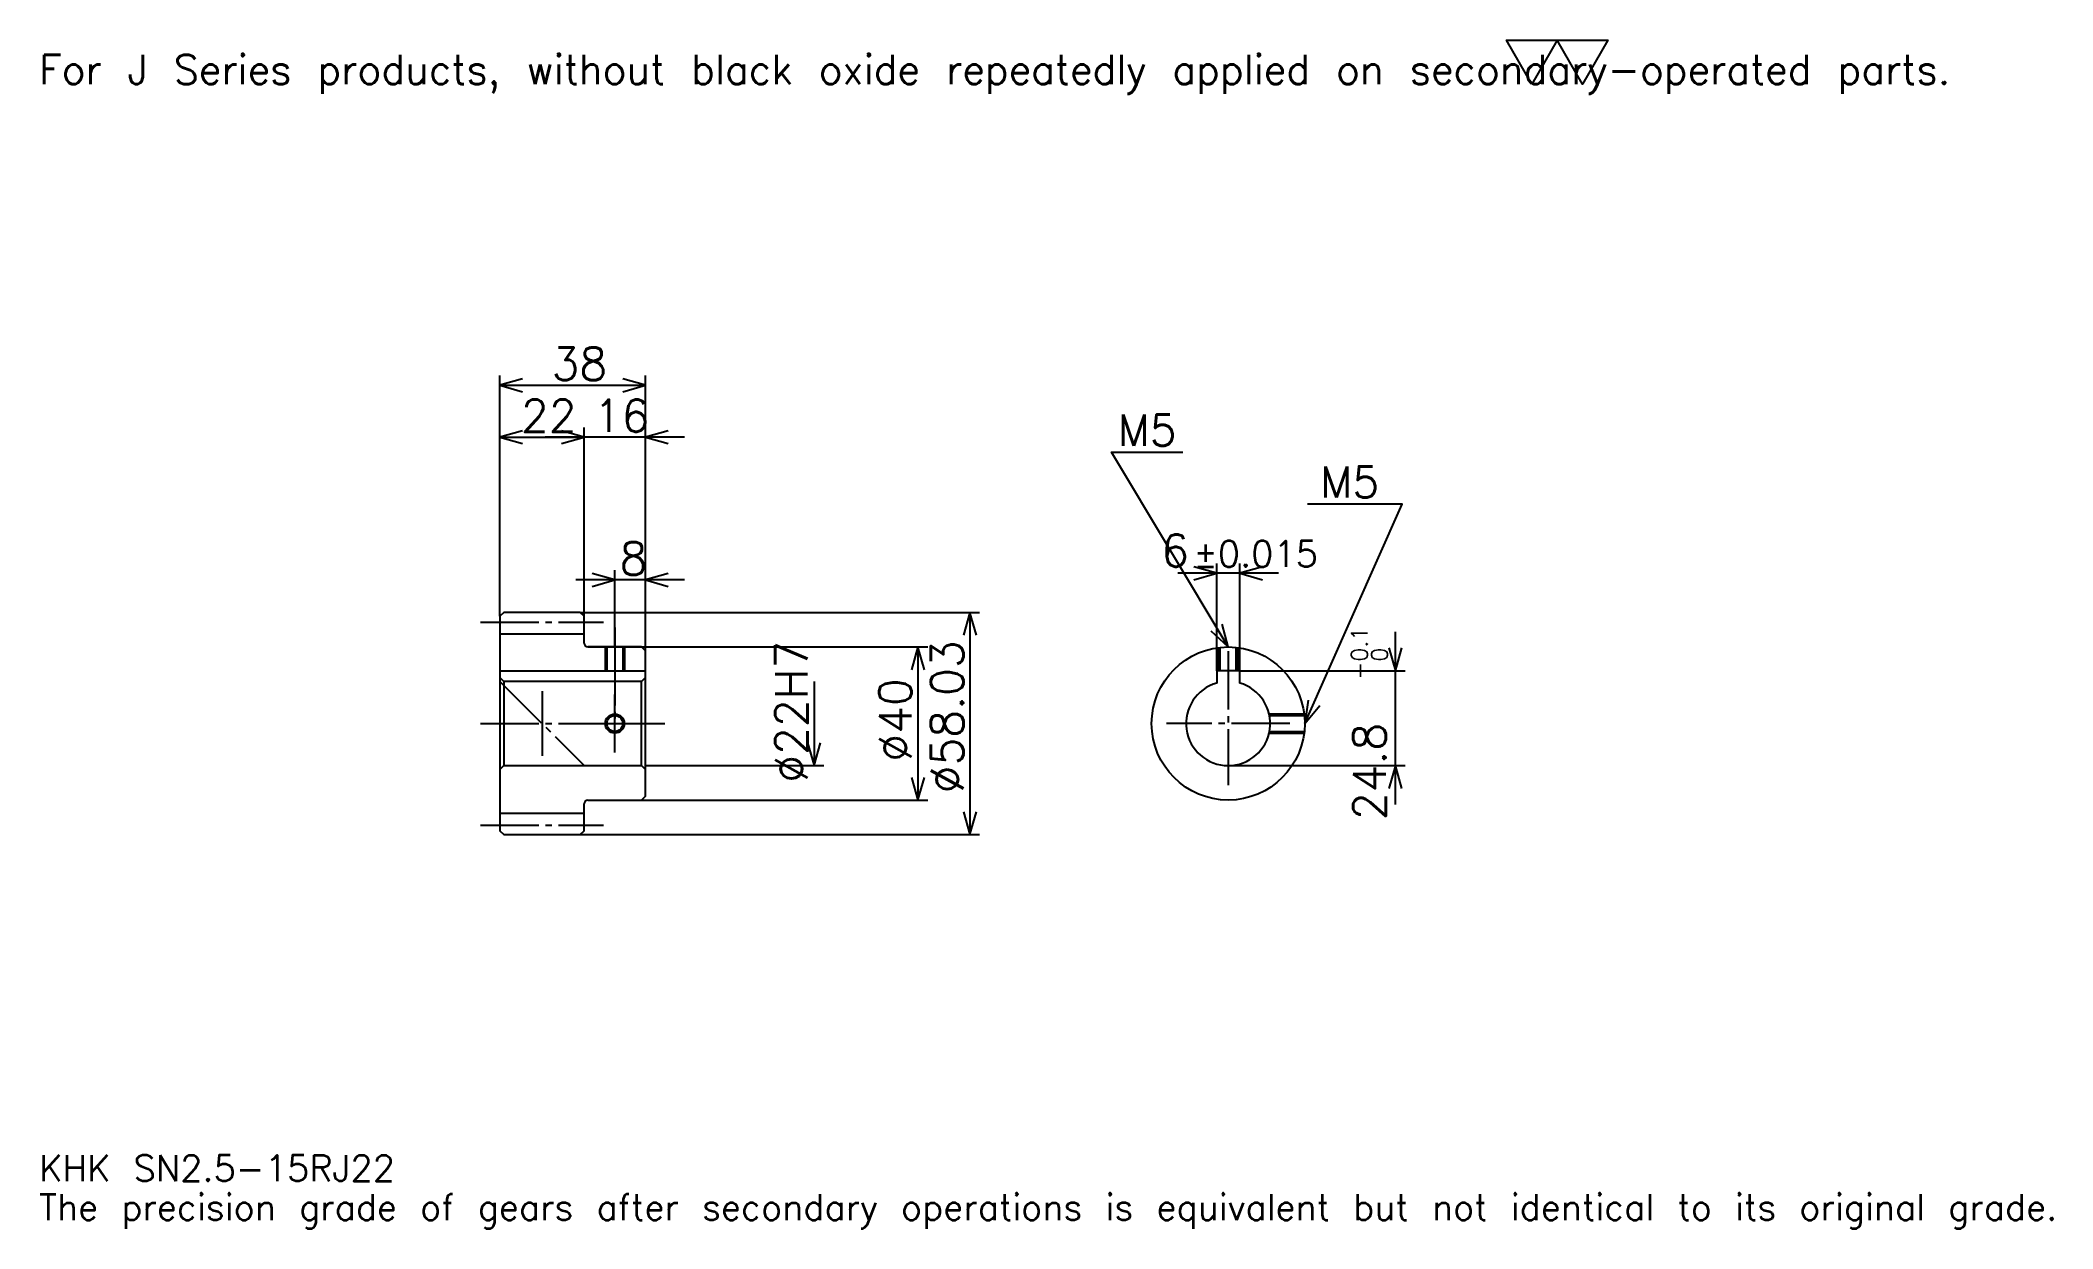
# Model space of a CAD drawing. Extents: x 17 to 543, y 6 to 317.
import ezdxf

# ---------------------------------------------------------------- set-up
doc = ezdxf.new("R2010")
doc.units = 0
doc.linetypes.add('DASHDOT', pattern=[20.347826, 15.26087, -1.695652, 1.695652, -1.695652])
doc.layers.get('0').update_dxf_attribs({"linetype": 'CONTINUOUS'})
doc.layers.add('DASHDOT', color=6, linetype='DASHDOT')
doc.styles.add('KANJI', font='TXT', dxfattribs={"bigfont": 'BIGFONT'})

msp = doc.modelspace()

# ---------------------------------------------------------------- linework, layer by layer
at = {"color": 5}
for p, q in [((137.347839, 167.212158), (137.347839, 229.103455)), ((137.347839, 226.559982), (175.347839, 226.559982)), ((175.347839, 167.212158), (175.347839, 229.103455)), ((137.347839, 212.994751), (159.347839, 212.994751)), ((185.521759, 212.994751), (149.17392, 212.994751)), ((159.347839, 167.212158), (159.347839, 215.538239)), ((324.608704, 151.995651), (324.608704, 179.973907)), ((330.608704, 151.995651), (330.608704, 179.973907)), ((185.521759, 175.690414), (157.17392, 175.690414)), ((167.347839, 167.212158), (167.347839, 178.233887)), ((340.782623, 177.430435), (314.434784, 177.430435)), ((137.347839, 166.212158), (137.347839, 167.212158)), ((158.347839, 167.212158), (175.347839, 167.212158)), ((159.347839, 166.212158), (159.347839, 167.212158)), ((167.347839, 158.195648), (167.347839, 167.212158)), ((167.347839, 158.195648), (167.347839, 167.212158)), ((175.347839, 167.212158), (262.67392, 167.212158)), ((175.347839, 157.195648), (175.347839, 167.212158)), ((260.130432, 167.212158), (260.130432, 109.179146)), ((160.347839, 158.195648), (175.347839, 158.195648)), ((175.347839, 158.195648), (249.108704, 158.195648)), ((246.565231, 158.195648), (246.565231, 118.195648)), ((371.304352, 117.021736), (371.304352, 162.169556)), ((219.434799, 149.195648), (219.434799, 127.195648)), ((330.608704, 151.995651), (373.847839, 151.995651)), ((175.347839, 127.195648), (221.978271, 127.195648)), ((327.608704, 127.195648), (373.847839, 127.195648)), ((160.347839, 118.195648), (175.347839, 118.195648)), ((175.347839, 118.195648), (249.108704, 118.195648)), ((158.347839, 109.179146), (175.347839, 109.179146)), ((175.347839, 109.179146), (262.67392, 109.179146))]:
    msp.add_line(p, q, dxfattribs=at)
at = {"color": 4}
for p, q in [((137.347839, 161.587158), (159.347839, 161.587158)), ((137.347839, 151.995651), (175.347839, 151.995651)), ((138.347839, 149.195648), (138.347839, 127.195648)), ((174.347839, 149.195648), (175.347839, 150.195648)), ((174.347839, 127.195648), (175.347839, 126.195648)), ((137.347839, 114.804146), (159.347839, 114.804146))]:
    msp.add_line(p, q, dxfattribs=at)
at = {"color": 7}
msp.add_line((148.347839, 146.673904), (148.347839, 129.717392), dxfattribs=at)
msp.add_lwpolyline([(406.956512, 305.217377), (400.343475, 316.679993), (426.795654, 316.679993), (420.182587, 305.217377), (413.56955, 316.679993), (406.956512, 305.217377)], dxfattribs=at)
at = {"color": 5}
for points in [[(143.282623, 228.255646), (137.347839, 226.559982), (143.282623, 224.864319)], [(169.413055, 224.864319), (175.347839, 226.559982), (169.413055, 228.255646)], [(143.282623, 214.690414), (137.347839, 212.994751), (143.282623, 211.299103)], [(153.413055, 211.299103), (159.347839, 212.994751), (153.413055, 214.690414)], [(153.413055, 211.299103), (159.347839, 212.994751), (153.413055, 214.690414)], [(181.282623, 214.690414), (175.347839, 212.994751), (181.282623, 211.299103)], [(327.608704, 158.195648), (297.086975, 209.065216), (315.739136, 209.065216)], [(347.608704, 138.195648), (373.043488, 195.5), (348.286957, 195.5)], [(318.67392, 175.734772), (324.608704, 177.430435), (318.67392, 179.126083)], [(336.543488, 179.126083), (330.608704, 177.430435), (336.543488, 175.734772)], [(161.413055, 173.994766), (167.347839, 175.690414), (161.413055, 177.386063)], [(181.282623, 177.386063), (175.347839, 175.690414), (181.282623, 173.994766)], [(261.826111, 161.277374), (260.130432, 167.212158), (258.434784, 161.277374)], [(323.101257, 162.412277), (327.608704, 158.195648), (326.009277, 164.157089)], [(248.260895, 152.260864), (246.565231, 158.195648), (244.869568, 152.260864)], [(369.608704, 157.930435), (371.304352, 151.995651), (373, 157.930435)], [(348.466522, 144.308014), (347.608704, 138.195648), (351.566223, 142.932205)], [(217.739136, 133.130432), (219.434799, 127.195648), (221.130463, 133.130432)], [(373, 121.260864), (371.304352, 127.195648), (369.608704, 121.260864)], [(244.869568, 124.130432), (246.565231, 118.195648), (248.260895, 124.130432)], [(258.434784, 115.113922), (260.130432, 109.179146), (261.826111, 115.113922)]]:
    msp.add_lwpolyline(points, dxfattribs=at)
at = {"color": 4}
for points in [[(159.347839, 159.195648), (159.347839, 166.212158), (158.347839, 167.212158), (138.347839, 167.212158), (137.347839, 166.212158), (137.347839, 126.195648)], [(160.347839, 118.195648), (174.347839, 118.195648), (175.347839, 119.195648), (175.347839, 157.195648), (174.347839, 158.195648), (160.347839, 158.195648)], [(164.847839, 158.195648), (164.847839, 151.995651)], [(165.282837, 158.195648), (165.282837, 151.995651)], [(169.412842, 158.195648), (169.412842, 151.995651)], [(169.847839, 158.195648), (169.847839, 151.995651)], [(325.108704, 151.995651), (325.108704, 158.038788)], [(325.543701, 151.995651), (325.543701, 158.08876)], [(329.673706, 151.995651), (329.673706, 158.08876)], [(330.108704, 151.995651), (330.108704, 158.038788)], [(137.347839, 126.195648), (138.347839, 127.195648), (174.347839, 127.195648), (174.347839, 149.195648), (138.347839, 149.195648), (137.347839, 150.195648)], [(330.608704, 148.778656), (330.608704, 151.995651), (324.608704, 151.995651), (324.608704, 148.778656)], [(338.320862, 140.695648), (347.451843, 140.695648)], [(338.413147, 140.260651), (347.501831, 140.260651)], [(338.320862, 135.695648), (347.451843, 135.695648)], [(338.413147, 136.130646), (347.501831, 136.130646)], [(137.347839, 126.195648), (137.347839, 110.179146), (138.347839, 109.179146), (158.347839, 109.179146), (159.347839, 110.179146), (159.347839, 117.195648)]]:
    msp.add_lwpolyline(points, dxfattribs=at)
for centre, radius in [((327.608704, 138.195648), 20), ((167.347839, 138.195648), 2.065)]:
    msp.add_circle(centre, radius, dxfattribs=at)
at = {"color": 7}
msp.add_circle((167.347839, 138.195648), 2.5, dxfattribs=at)
at = {"color": 4}
for centre, radius, start, end in [((160.347839, 159.195648), 1, 180, 270), ((327.608704, 138.195648), 11, 105.82662089, 74.17337911), ((160.347839, 117.195648), 1, 90, 180)]:
    msp.add_arc(centre, radius, start, end, dxfattribs=at)
at = {"layer": 'DASHDOT', "color": 7}
for p, q in [((132.26088, 164.712158), (164.434799, 164.712158)), ((167.347839, 158.195648), (167.347839, 138.195648)), ((327.608704, 157.082611), (327.608704, 122.108688)), ((137.347839, 149.195648), (159.347839, 127.195648)), ((132.26088, 138.195648), (180.434799, 138.195648)), ((343.695679, 138.195648), (311.521759, 138.195648)), ((132.26088, 111.679146), (164.434799, 111.679146))]:
    msp.add_line(p, q, dxfattribs=at)
for points in [[(167.347839, 163.282608), (167.347839, 146.908691)], [(167.347839, 130.608688), (167.347839, 145.782608)], [(159.76088, 138.195648), (174.934799, 138.195648)]]:
    msp.add_lwpolyline(points, dxfattribs=at)

# ---------------------------------------------------------------- texts
at = {"color": 7, "style": 'KANJI'}
for s, height, p in [('For J Series products, without black oxide repeatedly applied on secondary-operated parts.', 7.630435, (16.956522, 305.217377)), ('38', 8.478261, (150.836975, 227.916504)), ('22', 8.478261, (142.836975, 214.351288)), ('16', 8.478261, (161.836975, 214.351288)), ('M5', 8.139131, (298.782623, 210.760864)), ('M5', 8.139131, (351.678284, 197.195648)), ('8', 8.478261, (168.592407, 177.046936)), ('6', 8.478261, (310.10791, 179.126083)), ('%%p0.015', 6.782609, (318.500336, 179.126083)), ('KHK SN2.5-15RJ22', 6.782609, (16.956522, 18.652174)), ('The precision grade of gears after secondary operations is equivalent but not identical to its original grade.', 6.782609, (16.956522, 8.478261))]:
    msp.add_text(s, height=height, dxfattribs=at).set_placement(p)
for s, height, p in [('%%c22H7', 8.478261, (217.739136, 122.722824)), ('%%c58.03', 8.478261, (258.434784, 119.967384)), ('0.1', 4.23913, (364.013062, 154.386185)), ('+', 4.23913, (364.013062, 149.638351)), ('0', 4.23913, (369.269562, 154.386185)), ('%%c40', 8.478261, (244.869568, 128.233688)), ('24.8', 8.478261, (368.760864, 112.941086))]:
    msp.add_text(s, height=height, rotation=90, dxfattribs=at).set_placement(p)

doc.saveas('drawing.dxf')
